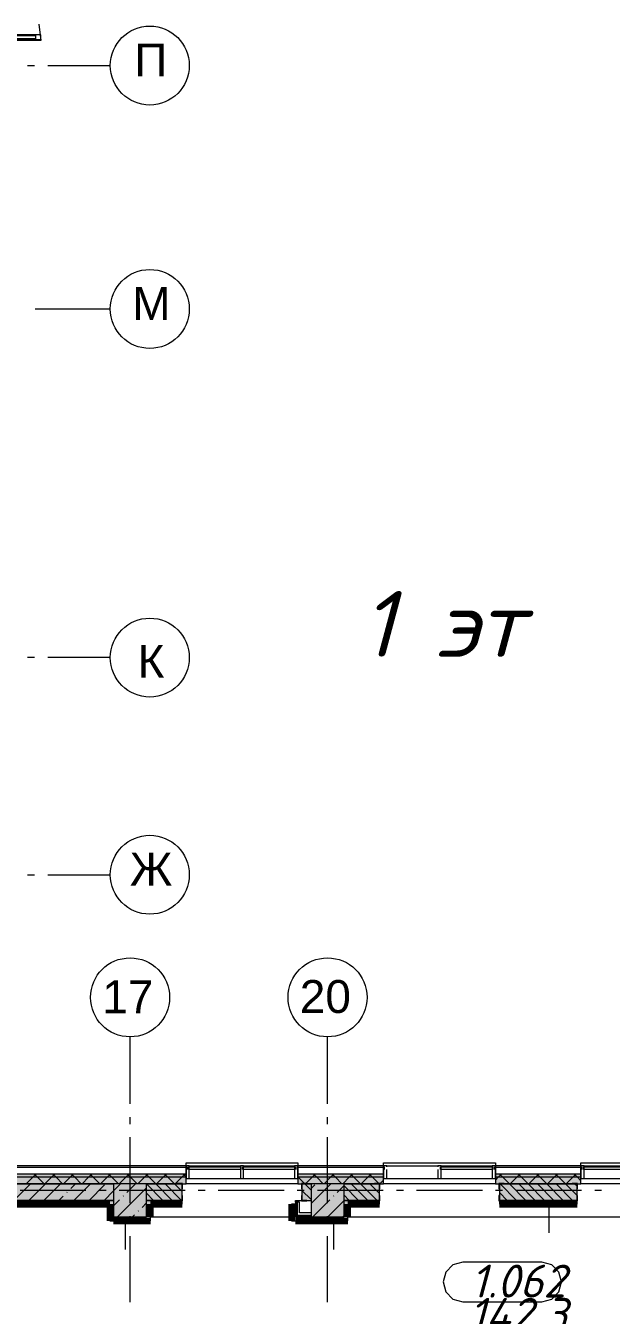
# Model space of a CAD drawing. Header units: millimetres. Extents: x -537608 to 253996, y -217170 to 186033.
# Drawn here: x -341310 to -332417, y -202596 to -182995 of the extents above; entities that cross this region are included whole.
import ezdxf

# ---------------------------------------------------------------- set-up
doc = ezdxf.new("R2010")
doc.units = ezdxf.units.MM
doc.layers.add('16) Лак 1.6м', color=160, linetype='Continuous', lineweight=90)
doc.layers.add('PDF _Геометрия', color=7, linetype='Continuous')
doc.layers.add('PDF _Текст', color=7, linetype='Continuous')
doc.layers.add('PDF _Сплошная заливка', color=7, linetype='Continuous', true_color=0xffffff)
doc.styles.add('PDF ArialMT', font='arial.ttf')
doc.styles.add('PDF ISOCPEUR Italic', font='isocpeui.ttf')

msp = doc.modelspace()

# ---------------------------------------------------------------- hatches: boundary and pattern name
at = {"layer": 'PDF _Сплошная заливка', "transparency": 33554559}
h = msp.add_hatch(color=256, dxfattribs=at)
h.paths.add_polyline_path([(-291758.8451, -200599.6527), (-291276.1742, -200599.6527), (-291276.1742, -200499.6523), (-297870.1772, -200499.6523), (-297870.1772, -200599.6527), (-292602.1144, -200599.6527)], flags=0)
h.paths.add_polyline_path([(-300191.5361, -200599.6527), (-299570.1762, -200599.6527), (-299570.1762, -200499.6523), (-300870.1776, -200499.6523), (-300870.1776, -200599.6527)], flags=0)
h.paths.add_polyline_path([(-302570.1808, -200599.6527), (-302570.1808, -200499.6523), (-303870.178, -200499.6523), (-303870.178, -200599.6527), (-302721.3441, -200599.6527)], flags=0)
h.paths.add_polyline_path([(-312426.1838, -200599.6527), (-311570.1819, -200599.6527), (-311570.1819, -200499.6523), (-312870.1833, -200499.6523), (-312870.1833, -200599.6527), (-312840.5759, -200599.6527)], flags=0)
h.paths.add_polyline_path([(-315870.1837, -200599.6527), (-314570.1822, -200599.6527), (-314570.1822, -200499.6523), (-315870.1837, -200499.6523)], flags=0)
h.paths.add_polyline_path([(-318870.184, -200599.6527), (-317570.1826, -200599.6527), (-317570.1826, -200499.6523), (-318870.184, -200499.6523)], flags=0)
h.paths.add_polyline_path([(-321273.2691, -200599.6527), (-320570.1873, -200599.6527), (-320570.1873, -200499.6523), (-321870.8045, -200499.6523), (-321870.8045, -200599.6527), (-321694.9038, -200599.6527)], flags=0)
h.paths.add_polyline_path([(-328176.1889, -200599.6527), (-326570.188, -200599.6527), (-326570.188, -200499.6523), (-328176.1889, -200499.6523)], flags=0)
h.paths.add_polyline_path([(-323570.8034, -200599.6527), (-323570.8034, -200499.6523), (-324870.1891, -200499.6523), (-324870.1891, -200599.6527), (-323803.077, -200599.6527)], flags=0)
h.paths.add_polyline_path([(-330127.5969, -200599.6527), (-329876.1878, -200599.6527), (-329876.1878, -200499.6523), (-331176.1935, -200499.6523), (-331176.1935, -200599.6527), (-330476.1904, -200599.6527)], flags=0)
h.paths.add_polyline_path([(-333922.3131, -200599.6527), (-332876.1924, -200599.6527), (-332876.1924, -200499.6523), (-334176.1896, -200499.6523), (-334176.1896, -200599.6527)], flags=0)
h.paths.add_polyline_path([(-335876.1885, -200599.6527), (-335876.1885, -200499.6523), (-337176.1942, -200499.6523), (-337176.1942, -200599.6527), (-336452.1211, -200599.6527)], flags=0)
h.paths.add_polyline_path([(-338876.1932, -200599.6527), (-338876.1932, -200499.6523), (-342126.1903, -200499.6523), (-342126.1903, -200599.6527), (-338981.929, -200599.6527)], flags=0)
h = msp.add_hatch(color=256, dxfattribs=at)
h.paths.add_polyline_path([(-292602.1144, -200499.6523), (-291276.1742, -200499.6523), (-291276.1742, -200449.6521), (-297870.1772, -200449.6521), (-297870.1772, -200499.6523), (-295975.1895, -200499.6523)], flags=0)
h.paths.add_polyline_path([(-300191.5361, -200499.6523), (-299570.1762, -200499.6523), (-299570.1762, -200449.6521), (-300870.1776, -200449.6521), (-300870.1776, -200499.6523)], flags=0)
h.paths.add_polyline_path([(-302570.1808, -200499.6523), (-302570.1808, -200449.6521), (-303870.178, -200449.6521), (-303870.178, -200499.6523), (-302721.3441, -200499.6523)], flags=0)
h.paths.add_polyline_path([(-312418.9413, -200499.6523), (-311570.1819, -200499.6523), (-311570.1819, -200449.6521), (-312870.1833, -200449.6521), (-312870.1833, -200499.6523), (-312840.5759, -200499.6523)], flags=0)
h.paths.add_polyline_path([(-315370.3838, -200499.6523), (-314570.1822, -200499.6523), (-314570.1822, -200449.6521), (-315870.1837, -200449.6521), (-315870.1837, -200499.6523), (-315792.0185, -200499.6523)], flags=0)
h.paths.add_polyline_path([(-320570.1873, -200499.6523), (-320570.1873, -200449.6521), (-321870.8045, -200449.6521), (-321870.8045, -200499.6523), (-320851.6344, -200499.6523)], flags=0)
h.paths.add_polyline_path([(-317900.1918, -200499.6523), (-317570.1826, -200499.6523), (-317570.1826, -200449.6521), (-318870.184, -200449.6521), (-318870.184, -200499.6523), (-318743.4611, -200499.6523)], flags=0)
h.paths.add_polyline_path([(-324646.3463, -200499.6523), (-323570.8034, -200499.6523), (-323570.8034, -200449.6521), (-324870.1891, -200449.6521), (-324870.1891, -200499.6523)], flags=0)
h.paths.add_polyline_path([(-326570.188, -200499.6523), (-326570.188, -200449.6521), (-328176.1889, -200449.6521), (-328176.1889, -200499.6523), (-326754.5197, -200499.6523)], flags=0)
h.paths.add_polyline_path([(-331176.1935, -200499.6523), (-329876.1878, -200499.6523), (-329876.1878, -200449.6521), (-331176.1935, -200449.6521)], flags=0)
h.paths.add_polyline_path([(-332876.1924, -200499.6523), (-332876.1924, -200449.6521), (-334176.1896, -200449.6521), (-334176.1896, -200499.6523), (-333079.0438, -200499.6523)], flags=0)
h.paths.add_polyline_path([(-336452.1211, -200499.6523), (-335876.1885, -200499.6523), (-335876.1885, -200449.6521), (-337176.1942, -200449.6521), (-337176.1942, -200499.6523), (-336873.7558, -200499.6523)], flags=0)
h.paths.add_polyline_path([(-338876.1932, -200499.6523), (-338876.1932, -200449.6521), (-342076.1901, -200449.6521), (-342076.1901, -200499.6523), (-338981.929, -200499.6523)], flags=0)
h = msp.add_hatch(color=256, dxfattribs=at)
h.paths.add_polyline_path([(-339976.1894, -200849.6538), (-339976.1894, -200599.6527), (-345451.1964, -200599.6527), (-345451.1964, -200849.6538), (-341511.737, -200849.6538)], flags=0)
h.paths.add_polyline_path([(-347551.1971, -200849.6538), (-347551.1971, -200599.6527), (-356186.1991, -200599.6527), (-356186.1991, -200849.6538), (-349944.4302, -200849.6538)], flags=0)
for points in [[(-339476.1958, -201099.6528), (-339476.1958, -200599.6527), (-339976.1894, -200599.6527), (-339976.1894, -201099.6528), (-339825.1984, -201099.6528)], [(-336976.1933, -201099.6528), (-336476.1912, -201099.6528), (-336476.1912, -200599.6527), (-336976.1933, -200599.6527), (-336976.1933, -201054.9574)]]:
    msp.add_hatch(color=256, dxfattribs=at).paths.add_polyline_path(points)
h = msp.add_hatch(color=256, dxfattribs=at)
h.paths.add_polyline_path([(-296926.1754, -200849.6538), (-294426.1751, -200849.6538), (-294426.1751, -200599.6527), (-296926.1754, -200599.6527), (-296926.1754, -200829.3816)], flags=0)
h.paths.add_polyline_path([(-297666.1761, -200849.6538), (-297641.176, -200849.6538), (-297641.176, -200599.6527), (-297809.7308, -200599.6527), (-297809.7308, -200849.6538)], flags=0)
h.paths.add_polyline_path([(-300809.7312, -200849.6538), (-299629.7312, -200849.6538), (-299629.7312, -200599.6527), (-300809.7312, -200599.6527)], flags=0)
h.paths.add_polyline_path([(-297426.1777, -200849.6538), (-297426.1777, -200599.6527), (-297606.1776, -200599.6527), (-297606.1776, -200849.6538)], flags=0)
h.paths.add_polyline_path([(-302866.1777, -200849.6538), (-302629.7315, -200849.6538), (-302629.7315, -200599.6527), (-302926.1805, -200599.6527), (-302926.1805, -200849.6538)], flags=0)
h.paths.add_polyline_path([(-303641.1811, -200849.6538), (-303641.1811, -200599.6527), (-303810.1794, -200599.6527), (-303810.1794, -200849.6538), (-303666.1812, -200849.6538)], flags=0)
h.paths.add_polyline_path([(-303564.6134, -200849.6538), (-303426.1784, -200849.6538), (-303426.1784, -200599.6527), (-303606.1783, -200599.6527), (-303606.1783, -200849.6538)], flags=0)
h.paths.add_polyline_path([(-311746.7672, -200849.6538), (-311630.1804, -200849.6538), (-311630.1804, -200599.6527), (-311746.7672, -200599.6527), (-311746.7672, -200698.3356)], flags=0)
h.paths.add_polyline_path([(-311781.7656, -200849.6538), (-311781.7656, -200599.6527), (-311926.1815, -200599.6527), (-311926.1815, -200849.6538)], flags=0)
h.paths.add_polyline_path([(-315626.185, -200849.6538), (-315601.1849, -200849.6538), (-315601.1849, -200599.6527), (-315809.7373, -200599.6527), (-315809.7373, -200849.6538), (-315792.0185, -200849.6538)], flags=0)
h.paths.add_polyline_path([(-314866.1833, -200849.6538), (-314629.7373, -200849.6538), (-314629.7373, -200599.6527), (-314926.1819, -200599.6527), (-314926.1819, -200849.6538)], flags=0)
h.paths.add_polyline_path([(-312621.1812, -200849.6538), (-312621.1812, -200599.6527), (-312809.7369, -200599.6527), (-312809.7369, -200849.6538), (-312646.1813, -200849.6538)], flags=0)
h.paths.add_polyline_path([(-312586.1827, -200849.6538), (-312426.1838, -200849.6538), (-312426.1838, -200599.6527), (-312586.1827, -200599.6527)], flags=0)
h.paths.add_polyline_path([(-315426.1841, -200849.6538), (-315426.1841, -200599.6527), (-315566.1822, -200599.6527), (-315566.1822, -200849.6538)], flags=0)
h.paths.add_polyline_path([(-321641.1875, -200849.6538), (-321641.1875, -200599.6527), (-321810.3581, -200599.6527), (-321810.3581, -200849.6538), (-321666.1876, -200849.6538)], flags=0)
h.paths.add_polyline_path([(-320866.184, -200849.6538), (-320629.738, -200849.6538), (-320629.738, -200599.6527), (-320926.1869, -200599.6527), (-320926.1869, -200849.6538)], flags=0)
h.paths.add_polyline_path([(-321606.1848, -200849.6538), (-321426.1849, -200849.6538), (-321426.1849, -200599.6527), (-321606.1848, -200599.6527)], flags=0)
h.paths.add_polyline_path([(-317900.1918, -200849.6538), (-317629.7376, -200849.6538), (-317629.7376, -200599.6527), (-318809.7377, -200599.6527), (-318809.7377, -200849.6538), (-318743.4611, -200849.6538)], flags=0)
h.paths.add_polyline_path([(-323926.1873, -200849.6538), (-323630.3584, -200849.6538), (-323630.3584, -200599.6527), (-323926.1873, -200599.6527), (-323926.1873, -200829.0264)], flags=0)
h.paths.add_polyline_path([(-324809.7384, -200849.6538), (-324628.395, -200849.6538), (-324628.395, -200599.6527), (-324809.7384, -200599.6527), (-324809.7384, -200698.3356)], flags=0)
h.paths.add_polyline_path([(-324426.1895, -200849.6538), (-324426.1895, -200599.6527), (-324593.3966, -200599.6527), (-324593.3966, -200849.6538)], flags=0)
h.paths.add_polyline_path([(-328116.1903, -200849.6538), (-326629.743, -200849.6538), (-326629.743, -200599.6527), (-328116.1903, -200599.6527), (-328116.1903, -200698.3356)], flags=0)
h.paths.add_polyline_path([(-330127.5969, -200849.6538), (-329936.1906, -200849.6538), (-329936.1906, -200599.6527), (-330476.1904, -200599.6527), (-330476.1904, -200849.6538), (-330416.1876, -200849.6538)], flags=0)
h.paths.add_polyline_path([(-331116.1864, -200849.6538), (-330976.1883, -200849.6538), (-330976.1883, -200599.6527), (-331116.1864, -200599.6527), (-331116.1864, -200698.3356)], flags=0)
h.paths.add_polyline_path([(-332936.191, -200849.6538), (-332936.191, -200599.6527), (-334116.191, -200599.6527), (-334116.191, -200849.6538), (-333079.0438, -200849.6538)], flags=0)
h.paths.add_polyline_path([(-339416.1973, -200849.6538), (-338936.1917, -200849.6538), (-338936.1917, -200599.6527), (-339476.1958, -200599.6527), (-339476.1958, -200849.6538)], flags=0)
h.paths.add_polyline_path([(-335936.1956, -200849.6538), (-335936.1956, -200599.6527), (-336476.1912, -200599.6527), (-336476.1912, -200849.6538), (-336416.1926, -200849.6538)], flags=0)
h.paths.add_polyline_path([(-336976.1933, -200849.6538), (-336976.1933, -200599.6527), (-337116.1957, -200599.6527), (-337116.1957, -200849.6538)], flags=0)
at = {"layer": 'PDF _Сплошная заливка', "true_color": 0xff7d7d, "transparency": 33554559}
h = msp.add_hatch(color=11, dxfattribs=at)
h.paths.add_polyline_path([(-340036.1966, -200909.6524), (-339976.1894, -200909.6524), (-339976.1894, -200849.6538), (-345451.1964, -200849.6538), (-345451.1964, -200909.6524), (-341511.737, -200909.6524)], flags=0)
h.paths.add_polyline_path([(-349944.4302, -200909.6524), (-347551.1971, -200909.6524), (-347551.1971, -200849.6538), (-356186.1991, -200849.6538), (-356186.1991, -200909.6524), (-353317.5075, -200909.6524)], flags=0)
h.paths.add_polyline_path([(-361750.2006, -200909.6524), (-360176.2013, -200909.6524), (-360176.2013, -200849.6538), (-367666.2017, -200849.6538), (-367666.2017, -200909.6524), (-363436.7393, -200909.6524)], flags=0)
for points in [[(-339476.1958, -201099.6528), (-339416.1973, -201099.6528), (-339416.1973, -200849.6538), (-339476.1958, -200849.6538), (-339476.1958, -201054.9574)], [(-338936.1917, -200909.6524), (-338936.1917, -200849.6538), (-339416.1973, -200849.6538), (-339416.1973, -200909.6524), (-338981.929, -200909.6524)], [(-336452.1211, -201099.6528), (-336416.1926, -201099.6528), (-336416.1926, -200849.6538), (-336476.1912, -200849.6538), (-336476.1912, -201099.6528)], [(-339825.1984, -201159.6535), (-339416.1973, -201159.6535), (-339416.1973, -201099.6528), (-339976.1894, -201099.6528), (-339976.1894, -201159.6535)], [(-336976.1933, -201159.6535), (-336416.1926, -201159.6535), (-336416.1926, -201099.6528), (-337213.3973, -201099.6528), (-337213.3973, -201159.6535)]]:
    msp.add_hatch(color=11, dxfattribs=at).paths.add_polyline_path(points)
at = {"layer": 'PDF _Сплошная заливка', "true_color": 0x77b143, "transparency": 33554559}
msp.add_hatch(color=75, dxfattribs=at).paths.add_polyline_path([(-337213.3973, -201074.6527), (-337188.3972, -201074.6527), (-337188.3972, -200879.6531), (-337213.3973, -200879.6531), (-337213.3973, -201054.9574)])

# ---------------------------------------------------------------- linework, layer by layer
at = {"layer": '16) Лак 1.6м'}
for p, q in [((-345451.1964, -200909.6524), (-340036.1966, -200909.6524)), ((-340036.1966, -200909.6524), (-340036.1966, -201159.6535)), ((-339416.1973, -201099.6528), (-339416.1973, -200909.6524)), ((-339416.1973, -200909.6524), (-338936.1917, -200909.6524)), ((-337273.4045, -200909.6524), (-337273.4045, -201159.6535)), ((-336416.1926, -201099.6528), (-336416.1926, -200909.6524)), ((-336416.1926, -200909.6524), (-335936.1956, -200909.6524)), ((-334116.191, -200909.6524), (-332936.191, -200909.6524)), ((-339976.1894, -201159.6535), (-339416.1973, -201159.6535)), ((-337213.3973, -201159.6535), (-336416.1926, -201159.6535))]:
    msp.add_line(p, q, dxfattribs=at)
at = {"layer": 'PDF _Геометрия', "lineweight": 9}
for p, q in [((-341113.2423, -182969.5928), (-341080.1902, -183220.6467)), ((-341080.1902, -183130.6468), (-342050.191, -183130.6468)), ((-341080.1902, -183130.6468), (-342050.191, -183130.6468)), ((-342050.191, -183202.6459), (-341080.1902, -183202.6459)), ((-342050.191, -183202.6459), (-341080.1902, -183202.6459)), ((-341080.1902, -183220.6467), (-342050.191, -183220.6467)), ((-341160.194, -183148.6476), (-341970.1958, -183148.6476)), ((-341160.194, -183192.6475), (-341970.1958, -183192.6475)), ((-341160.194, -183202.6459), (-341160.194, -183130.6468)), ((-341080.1902, -183202.6459), (-341080.1902, -183130.6468)), ((-341080.1902, -183202.6459), (-341080.1902, -183130.6468)), ((-338876.1932, -200322.6536), (-341949.1916, -200322.6536)), ((-338826.1929, -200322.6536), (-338876.1932, -200322.6536)), ((-338876.1932, -200322.6536), (-338876.1932, -200339.6533)), ((-338876.1932, -200349.6516), (-338876.1932, -200322.6536)), ((-338826.1929, -200339.6533), (-338826.1929, -200322.6536)), ((-338826.1929, -200322.6536), (-338051.1895, -200322.6536)), ((-338001.1893, -200322.6536), (-338051.1895, -200322.6536)), ((-338051.1895, -200322.6536), (-338051.1895, -200339.6533)), ((-338001.1893, -200322.6536), (-337226.1944, -200322.6536)), ((-338001.1893, -200339.6533), (-338001.1893, -200322.6536)), ((-337176.1942, -200322.6536), (-337226.1944, -200322.6536)), ((-337226.1944, -200322.6536), (-337226.1944, -200339.6533)), ((-337176.1942, -200339.6533), (-337176.1942, -200322.6536)), ((-335876.1885, -200322.6536), (-337176.1942, -200322.6536)), ((-337176.1942, -200322.6536), (-337176.1942, -200349.6516)), ((-335826.1883, -200322.6536), (-335876.1885, -200322.6536)), ((-335876.1885, -200322.6536), (-335876.1885, -200339.6533)), ((-335876.1885, -200349.6516), (-335876.1885, -200322.6536)), ((-335826.1883, -200339.6533), (-335826.1883, -200322.6536)), ((-335826.1883, -200322.6536), (-335051.1934, -200322.6536)), ((-335001.1932, -200322.6536), (-335051.1934, -200322.6536)), ((-335051.1934, -200322.6536), (-335051.1934, -200339.6533)), ((-335001.1932, -200322.6536), (-334226.1898, -200322.6536)), ((-335001.1932, -200339.6533), (-335001.1932, -200322.6536)), ((-334176.1896, -200322.6536), (-334226.1898, -200322.6536)), ((-334226.1898, -200322.6536), (-334226.1898, -200339.6533)), ((-332876.1924, -200322.6536), (-334176.1896, -200322.6536)), ((-334176.1896, -200322.6536), (-334176.1896, -200349.6516)), ((-334176.1896, -200339.6533), (-334176.1896, -200322.6536)), ((-332876.1924, -200349.6516), (-332876.1924, -200322.6536)), ((-332826.1922, -200322.6536), (-332876.1924, -200322.6536)), ((-332876.1924, -200322.6536), (-332876.1924, -200339.6533)), ((-332826.1922, -200339.6533), (-332826.1922, -200322.6536)), ((-332826.1922, -200322.6536), (-331226.1937, -200322.6536)), ((-338876.1932, -200349.6516), (-341949.1916, -200349.6516)), ((-338876.1932, -200449.6521), (-341949.1916, -200449.6521)), ((-338876.1932, -200499.6523), (-341949.1916, -200499.6523)), ((-341304.485, -200599.6527), (-341204.4845, -200499.6523)), ((-341204.4845, -200499.6523), (-341154.4843, -200449.6521)), ((-341133.2648, -200499.6523), (-341183.265, -200449.6521)), ((-341033.2644, -200599.6527), (-341133.2648, -200499.6523)), ((-341021.647, -200599.6527), (-340921.6465, -200499.6523)), ((-340921.6465, -200499.6523), (-340871.6463, -200449.6521)), ((-340850.4268, -200499.6523), (-340900.427, -200449.6521)), ((-340750.4264, -200599.6527), (-340850.4268, -200499.6523)), ((-340738.8004, -200599.6527), (-340638.8, -200499.6523)), ((-340638.8, -200499.6523), (-340588.7998, -200449.6521)), ((-340567.5802, -200499.6523), (-340617.5805, -200449.6521)), ((-340467.5798, -200599.6527), (-340567.5802, -200499.6523)), ((-340455.9624, -200599.6527), (-340355.962, -200499.6523)), ((-340355.962, -200499.6523), (-340305.9618, -200449.6521)), ((-340284.7422, -200499.6523), (-340334.7425, -200449.6521)), ((-340184.7418, -200599.6527), (-340284.7422, -200499.6523)), ((-340173.1159, -200599.6527), (-340073.1154, -200499.6523)), ((-340073.1154, -200499.6523), (-340023.1152, -200449.6521)), ((-340001.8957, -200499.6523), (-340051.8959, -200449.6521)), ((-339901.8952, -200599.6527), (-340001.8957, -200499.6523)), ((-339890.2779, -200599.6527), (-339790.2774, -200499.6523)), ((-339790.2774, -200499.6523), (-339740.2772, -200449.6521)), ((-339719.0577, -200499.6523), (-339769.0493, -200449.6521)), ((-339619.0573, -200599.6527), (-339719.0577, -200499.6523)), ((-339607.4313, -200599.6527), (-339507.4309, -200499.6523)), ((-339507.4309, -200499.6523), (-339457.4306, -200449.6521)), ((-339436.2111, -200499.6523), (-339486.2113, -200449.6521)), ((-339336.2107, -200599.6527), (-339436.2111, -200499.6523)), ((-339324.5847, -200599.6527), (-339224.5843, -200499.6523)), ((-339224.5843, -200499.6523), (-339174.5927, -200449.6521)), ((-339153.3645, -200499.6523), (-339203.3648, -200449.6521)), ((-339053.3641, -200599.6527), (-339153.3645, -200499.6523)), ((-339041.7467, -200599.6527), (-338941.7463, -200499.6523)), ((-338941.7463, -200499.6523), (-338891.7461, -200449.6521)), ((-338876.1932, -200493.9857), (-338920.5268, -200449.6521)), ((-338876.1932, -200339.6533), (-338866.1948, -200339.6533)), ((-338876.1932, -200449.6521), (-338876.1932, -200349.6516)), ((-338866.1948, -200379.6531), (-338876.1932, -200379.6531)), ((-338876.1932, -200379.6531), (-338876.1932, -200519.6532)), ((-338876.1932, -200499.6523), (-338876.1932, -200449.6521)), ((-338876.1932, -200599.6527), (-338876.1932, -200499.6523)), ((-338866.1948, -200339.6533), (-338866.1948, -200379.6531)), ((-338836.1912, -200379.6531), (-338836.1912, -200339.6533)), ((-338836.1912, -200339.6533), (-338826.1929, -200339.6533)), ((-338826.1929, -200379.6531), (-338836.1912, -200379.6531)), ((-338826.1929, -200379.6531), (-338826.1929, -200339.6533)), ((-338826.1929, -200339.6533), (-338051.1895, -200339.6533)), ((-338826.1929, -200519.6532), (-338826.1929, -200379.6531)), ((-338051.1895, -200379.6531), (-338826.1929, -200379.6531)), ((-338051.1895, -200339.6533), (-338051.1895, -200379.6531)), ((-338051.1895, -200339.6533), (-338041.1911, -200339.6533)), ((-338041.1911, -200379.6531), (-338051.1895, -200379.6531)), ((-338051.1895, -200379.6531), (-338051.1895, -200519.6532)), ((-338041.1911, -200339.6533), (-338041.1911, -200379.6531)), ((-338011.1962, -200379.6531), (-338011.1962, -200339.6533)), ((-338011.1962, -200339.6533), (-338001.1893, -200339.6533)), ((-338001.1893, -200379.6531), (-338011.1962, -200379.6531)), ((-338001.1893, -200379.6531), (-338001.1893, -200339.6533)), ((-338001.1893, -200339.6533), (-337226.1944, -200339.6533)), ((-337226.1944, -200379.6531), (-338001.1893, -200379.6531)), ((-338001.1893, -200519.6532), (-338001.1893, -200379.6531)), ((-337226.1944, -200339.6533), (-337226.1944, -200379.6531)), ((-337226.1944, -200339.6533), (-337216.1961, -200339.6533)), ((-337216.1961, -200379.6531), (-337226.1944, -200379.6531)), ((-337226.1944, -200379.6531), (-337226.1944, -200519.6532)), ((-337216.1961, -200339.6533), (-337216.1961, -200379.6531)), ((-337186.1926, -200379.6531), (-337186.1926, -200339.6533)), ((-337186.1926, -200339.6533), (-337176.1942, -200339.6533)), ((-337176.1942, -200379.6531), (-337186.1926, -200379.6531)), ((-335876.1885, -200349.6516), (-337176.1942, -200349.6516)), ((-337176.1942, -200349.6516), (-337176.1942, -200449.6521)), ((-337176.1942, -200519.6532), (-337176.1942, -200379.6531)), ((-335876.1885, -200449.6521), (-337176.1942, -200449.6521)), ((-337176.1942, -200449.6521), (-337176.1942, -200499.6523)), ((-337173.4643, -200499.6523), (-337176.1942, -200496.9288)), ((-335876.1885, -200499.6523), (-337176.1942, -200499.6523)), ((-337176.1942, -200499.6523), (-337176.1942, -200599.6527)), ((-337073.4638, -200599.6527), (-337173.4643, -200499.6523)), ((-337061.8465, -200599.6527), (-336961.8461, -200499.6523)), ((-336961.8461, -200499.6523), (-336911.8459, -200449.6521)), ((-336890.6263, -200499.6523), (-336940.6266, -200449.6521)), ((-336790.6259, -200599.6527), (-336890.6263, -200499.6523)), ((-336778.9999, -200599.6527), (-336678.9994, -200499.6523)), ((-336678.9994, -200499.6523), (-336628.9992, -200449.6521)), ((-336607.7797, -200499.6523), (-336657.7799, -200449.6521)), ((-336507.7792, -200599.6527), (-336607.7797, -200499.6523)), ((-336496.162, -200599.6527), (-336396.1615, -200499.6523)), ((-336396.1615, -200499.6523), (-336346.1613, -200449.6521)), ((-336324.9418, -200499.6523), (-336374.942, -200449.6521)), ((-336224.9413, -200599.6527), (-336324.9418, -200499.6523)), ((-336213.3153, -200599.6527), (-336113.3149, -200499.6523)), ((-336113.3149, -200499.6523), (-336063.3147, -200449.6521)), ((-336042.0951, -200499.6523), (-336092.0954, -200449.6521)), ((-335942.0947, -200599.6527), (-336042.0951, -200499.6523)), ((-335876.1885, -200339.6533), (-335866.1901, -200339.6533)), ((-335876.1885, -200449.6521), (-335876.1885, -200349.6516)), ((-335866.1901, -200379.6531), (-335876.1885, -200379.6531)), ((-335876.1885, -200379.6531), (-335876.1885, -200519.6532)), ((-335876.1885, -200499.6523), (-335876.1885, -200449.6521)), ((-335876.1885, -200599.6527), (-335876.1885, -200499.6523)), ((-335866.1901, -200339.6533), (-335866.1901, -200379.6531)), ((-335826.1883, -200519.6532), (-335826.1883, -200379.6531)), ((-335051.1934, -200379.6531), (-335051.1934, -200519.6532)), ((-335011.1915, -200379.6531), (-335011.1915, -200339.6533)), ((-335011.1915, -200339.6533), (-335001.1932, -200339.6533)), ((-335001.1932, -200379.6531), (-335011.1915, -200379.6531)), ((-335001.1932, -200379.6531), (-335001.1932, -200339.6533)), ((-335001.1932, -200339.6533), (-334226.1898, -200339.6533)), ((-334226.1898, -200379.6531), (-335001.1932, -200379.6531)), ((-335001.1932, -200519.6532), (-335001.1932, -200379.6531)), ((-334226.1898, -200339.6533), (-334226.1898, -200379.6531)), ((-334226.1898, -200339.6533), (-334216.1914, -200339.6533)), ((-334216.1914, -200379.6531), (-334226.1898, -200379.6531)), ((-334226.1898, -200379.6531), (-334226.1898, -200519.6532)), ((-334216.1914, -200339.6533), (-334216.1914, -200379.6531)), ((-334186.1879, -200379.6531), (-334186.1879, -200339.6533)), ((-334186.1879, -200339.6533), (-334176.1896, -200339.6533)), ((-334176.1896, -200379.6531), (-334186.1879, -200379.6531)), ((-334176.1896, -200349.6516), (-334176.1896, -200449.6521)), ((-332876.1924, -200349.6516), (-334176.1896, -200349.6516)), ((-334176.1896, -200519.6532), (-334176.1896, -200379.6531)), ((-334176.1896, -200449.6521), (-334176.1896, -200499.6523)), ((-332876.1924, -200449.6521), (-334176.1896, -200449.6521)), ((-334176.1896, -200542.4272), (-334133.4147, -200499.6523)), ((-334176.1896, -200499.6523), (-334176.1896, -200599.6527)), ((-332876.1924, -200499.6523), (-334176.1896, -200499.6523)), ((-334133.4147, -200499.6523), (-334083.4144, -200449.6521)), ((-334062.1949, -200499.6523), (-334112.1951, -200449.6521)), ((-333962.1945, -200599.6527), (-334062.1949, -200499.6523)), ((-333950.5771, -200599.6527), (-333850.5767, -200499.6523)), ((-333850.5767, -200499.6523), (-333800.5765, -200449.6521)), ((-333779.357, -200499.6523), (-333829.3572, -200449.6521)), ((-333679.3565, -200599.6527), (-333779.357, -200499.6523)), ((-333667.7305, -200599.6527), (-333567.7301, -200499.6523)), ((-333567.7301, -200499.6523), (-333517.7299, -200449.6521)), ((-333496.5104, -200499.6523), (-333546.5106, -200449.6521)), ((-333396.5099, -200599.6527), (-333496.5104, -200499.6523)), ((-333384.8926, -200599.6527), (-333284.8921, -200499.6523)), ((-333284.8921, -200499.6523), (-333234.8919, -200449.6521)), ((-333213.6724, -200499.6523), (-333263.6726, -200449.6521)), ((-333113.672, -200599.6527), (-333213.6724, -200499.6523)), ((-333102.046, -200599.6527), (-333002.0455, -200499.6523)), ((-333002.0455, -200499.6523), (-332952.0453, -200449.6521)), ((-332930.8258, -200499.6523), (-332980.826, -200449.6521)), ((-332876.1924, -200554.2878), (-332930.8258, -200499.6523)), ((-332876.1924, -200339.6533), (-332866.1941, -200339.6533)), ((-332876.1924, -200449.6521), (-332876.1924, -200349.6516)), ((-332866.1941, -200379.6531), (-332876.1924, -200379.6531)), ((-332876.1924, -200379.6531), (-332876.1924, -200519.6532)), ((-332876.1924, -200499.6523), (-332876.1924, -200449.6521)), ((-332876.1924, -200599.6527), (-332876.1924, -200499.6523)), ((-332866.1941, -200339.6533), (-332866.1941, -200379.6531)), ((-332836.1905, -200379.6531), (-332836.1905, -200339.6533)), ((-332836.1905, -200339.6533), (-332826.1922, -200339.6533)), ((-332826.1922, -200379.6531), (-332836.1905, -200379.6531)), ((-332826.1922, -200379.6531), (-332826.1922, -200339.6533)), ((-332826.1922, -200339.6533), (-331226.1937, -200339.6533)), ((-332826.1922, -200519.6532), (-332826.1922, -200379.6531)), ((-331226.1937, -200379.6531), (-332826.1922, -200379.6531)), ((-339976.1894, -200599.6527), (-345451.1964, -200599.6527)), ((-341949.1916, -200599.6527), (-339976.1894, -200599.6527)), ((-341490.6467, -200849.6538), (-341240.6542, -200599.6527)), ((-341255.6043, -200842.7062), (-341012.5529, -200599.6527)), ((-341034.4528, -200849.6538), (-340784.4517, -200599.6527)), ((-340628.3366, -200671.6324), (-340556.3504, -200599.6527)), ((-340578.2589, -200849.6538), (-340328.2577, -200599.6527)), ((-340350.1576, -200849.6538), (-340115.1152, -200614.6071)), ((-340122.0564, -200849.6538), (-339976.1894, -200703.7869)), ((-339976.1894, -200703.7869), (-339872.0553, -200599.6527)), ((-339476.1958, -200599.6527), (-339976.1894, -200599.6527)), ((-339976.1894, -200599.6527), (-339976.1894, -201099.6528)), ((-339915.8636, -201099.6528), (-339476.1958, -200659.985)), ((-339772.9677, -200728.6556), (-339643.9626, -200599.6527)), ((-339476.1958, -201099.6528), (-339476.1958, -200599.6527)), ((-338936.1917, -200599.6527), (-339476.1958, -200599.6527)), ((-339476.1958, -200599.6527), (-338876.1932, -200599.6527)), ((-339227.6328, -200849.6538), (-339476.1958, -200601.0909)), ((-339086.2095, -200849.6538), (-339336.2107, -200599.6527)), ((-338944.7863, -200849.6538), (-339194.7874, -200599.6527)), ((-338936.1917, -200716.8273), (-339053.3641, -200599.6527)), ((-338936.1917, -200849.6538), (-338936.1917, -200599.6527)), ((-338876.1932, -200519.6532), (-338826.1929, -200519.6532)), ((-338826.1929, -200519.6532), (-338051.1895, -200519.6532)), ((-338051.1895, -200519.6532), (-338001.1893, -200519.6532)), ((-338001.1893, -200519.6532), (-337226.1944, -200519.6532)), ((-337226.1944, -200519.6532), (-337176.1942, -200519.6532)), ((-337176.1942, -200599.6527), (-336976.1933, -200599.6527)), ((-336976.1933, -200599.6527), (-337116.1957, -200599.6527)), ((-337116.1957, -200599.6527), (-337116.1957, -200849.6538)), ((-336976.1933, -200838.3508), (-337116.1957, -200698.3507)), ((-336976.1933, -200696.9276), (-337073.4638, -200599.6527)), ((-336976.1933, -200897.1674), (-336678.6808, -200599.6527)), ((-336476.1912, -200599.6527), (-336976.1933, -200599.6527)), ((-336976.1933, -200599.6527), (-336976.1933, -201099.6528)), ((-336976.1933, -200669.0683), (-336921.7322, -200614.6071)), ((-336579.5846, -200728.6556), (-336476.1912, -200625.2642)), ((-336476.1912, -201099.6528), (-336476.1912, -200599.6527)), ((-335936.1956, -200599.6527), (-336476.1912, -200599.6527)), ((-336476.1912, -200599.6527), (-335876.1885, -200599.6527)), ((-336257.7782, -200849.6538), (-336476.1912, -200631.2431)), ((-336116.3635, -200849.6538), (-336366.3646, -200599.6527)), ((-335974.9402, -200849.6538), (-336224.9413, -200599.6527)), ((-335936.1956, -200746.9794), (-336083.518, -200599.6527)), ((-335936.1956, -200605.5583), (-335942.0947, -200599.6527)), ((-335936.1956, -200849.6538), (-335936.1956, -200599.6527)), ((-335930.4774, -200599.6527), (-335876.1885, -200545.3703)), ((-335876.1885, -200519.6532), (-335826.1883, -200519.6532)), ((-335826.1883, -200519.6532), (-335051.1934, -200519.6532)), ((-335051.1934, -200519.6532), (-335001.1932, -200519.6532)), ((-335001.1932, -200519.6532), (-334226.1898, -200519.6532)), ((-334226.1898, -200519.6532), (-334176.1896, -200519.6532)), ((-334176.1896, -200599.6527), (-332876.1924, -200599.6527)), ((-332936.191, -200599.6527), (-334116.191, -200599.6527)), ((-334116.191, -200599.6527), (-334116.191, -200849.6538)), ((-333853.6166, -200849.6538), (-334103.6177, -200599.6527)), ((-333712.1934, -200849.6538), (-333962.1945, -200599.6527)), ((-333570.7787, -200849.6538), (-333820.7798, -200599.6527)), ((-333429.3554, -200849.6538), (-333679.3565, -200599.6527)), ((-333287.9321, -200849.6538), (-333537.9332, -200599.6527)), ((-333146.5088, -200849.6538), (-333396.5099, -200599.6527)), ((-333005.0941, -200849.6538), (-333255.0866, -200599.6527)), ((-332936.191, -200777.1316), (-333113.672, -200599.6527)), ((-332936.191, -200635.7082), (-332972.2486, -200599.6527)), ((-332936.191, -200849.6538), (-332936.191, -200599.6527)), ((-332876.1924, -200519.6532), (-332826.1922, -200519.6532)), ((-332826.1922, -200519.6532), (-331226.1937, -200519.6532)), ((-345451.1964, -200849.6538), (-339976.1894, -200849.6538)), ((-339976.1894, -200849.6538), (-345451.1964, -200849.6538)), ((-340806.3515, -200849.6538), (-340742.383, -200785.6809)), ((-340685.3555, -200728.6556), (-340680.6189, -200723.9148)), ((-339976.1894, -200931.8859), (-339887.014, -200842.7062)), ((-339829.9865, -200785.6809), (-339825.25, -200780.9401)), ((-339544.8664, -200956.7547), (-339476.1958, -200888.0819)), ((-339369.0562, -200849.6538), (-339476.1958, -200742.512)), ((-339416.1973, -200849.6538), (-339476.1958, -200849.6538)), ((-339476.1958, -200849.6538), (-339416.1973, -200849.6538)), ((-338936.1917, -200849.6538), (-339416.1973, -200849.6538)), ((-339416.1973, -200849.6538), (-338936.1917, -200849.6538)), ((-338936.1917, -200909.6524), (-338936.1917, -200849.6538)), ((-337213.3973, -200909.6524), (-337273.4045, -200909.6524)), ((-337188.3972, -200879.6531), (-337213.3973, -200879.6531)), ((-337213.3973, -200879.6531), (-337213.3973, -201039.6521)), ((-337213.3973, -201099.6528), (-337213.3973, -200909.6524)), ((-337153.3988, -200879.6531), (-337188.3972, -200879.6531)), ((-337188.3972, -200879.6531), (-337188.3972, -201039.6521)), ((-337153.3988, -201039.6521), (-337153.3988, -200879.6531)), ((-337106.3093, -200849.6538), (-337116.1957, -200839.7718)), ((-337116.1957, -200849.6538), (-336976.1933, -200849.6538)), ((-336950.5818, -201099.6528), (-336693.631, -200842.7062)), ((-336722.4805, -201099.6528), (-336476.1912, -200853.3634)), ((-336636.6121, -200785.6809), (-336631.867, -200780.9401)), ((-336399.2015, -200849.6538), (-336476.1912, -200772.6642)), ((-336416.1926, -200849.6538), (-336476.1912, -200849.6538)), ((-336476.1912, -200849.6538), (-336416.1926, -200849.6538)), ((-336416.1926, -200849.6538), (-335936.1956, -200849.6538)), ((-335936.1956, -200849.6538), (-336416.1926, -200849.6538)), ((-335936.1956, -200909.6524), (-335936.1956, -200849.6538)), ((-333995.04, -200849.6538), (-334116.191, -200728.5006)), ((-334116.191, -200849.6538), (-332936.191, -200849.6538)), ((-334116.191, -200849.6538), (-334116.191, -200909.6524)), ((-332936.191, -200849.6538), (-334116.191, -200849.6538)), ((-333366.5063, -200879.6531), (-333366.5063, -201345.8022)), ((-332936.191, -200909.6524), (-332936.191, -200849.6538)), ((-339976.1894, -201099.6528), (-339476.1958, -201099.6528)), ((-339687.7624, -201099.6528), (-339658.9127, -201070.8032)), ((-339601.8939, -201013.78), (-339597.1488, -201009.0371)), ((-339416.1973, -201159.6535), (-339416.1973, -201099.6528)), ((-337213.3973, -201039.6521), (-337213.3973, -201074.6527)), ((-337213.3973, -201074.6527), (-337213.3973, -201099.6528)), ((-337213.3973, -201099.6528), (-336976.1933, -201099.6528)), ((-336976.1933, -201099.6528), (-337213.3973, -201099.6528)), ((-337188.3972, -201039.6521), (-337188.3972, -201074.6527)), ((-337188.3972, -201074.6527), (-336976.1933, -201074.6527)), ((-336976.1933, -201039.6521), (-337153.3988, -201039.6521)), ((-336976.1933, -201099.6528), (-336476.1912, -201099.6528)), ((-336494.3793, -201099.6528), (-336476.1912, -201081.4625)), ((-336416.1926, -201159.6535), (-336416.1926, -201099.6528)), ((-340036.1966, -201159.6535), (-339976.1894, -201159.6535)), ((-339802.3426, -201129.6521), (-339802.3426, -201595.8034)), ((-337273.4045, -201159.6535), (-337213.3973, -201159.6535)), ((-336636.0437, -201129.6521), (-336636.0437, -201595.8034))]:
    msp.add_line(p, q, dxfattribs=at)
at = {"layer": 'PDF _Геометрия', "color": 253, "lineweight": 9, "true_color": 0xaaaaaa}
for p, q in [((-341282.3526, -183599.6464), (-341176.5219, -183599.6464)), ((-340976.521, -183599.6464), (-340026.1896, -183599.6464)), ((-341169.1072, -187299.6477), (-340026.1896, -187299.6477)), ((-341176.5219, -192599.6497), (-341282.3526, -192599.6497)), ((-340026.1896, -192599.6497), (-340976.521, -192599.6497)), ((-341282.3526, -195899.6513), (-341176.5219, -195899.6513)), ((-340976.521, -195899.6513), (-340026.1896, -195899.6513)), ((-339726.1969, -199384.9836), (-339726.1969, -198363.7231)), ((-336726.1923, -199384.9836), (-336726.1923, -198363.7231)), ((-339726.1969, -199690.8173), (-339726.1969, -199584.9845)), ((-336726.1923, -199690.8173), (-336726.1923, -199584.9845)), ((-339726.1969, -200890.8184), (-339726.1969, -199890.8182)), ((-336726.1923, -200890.8184), (-336726.1923, -199890.8182)), ((-338876.1932, -200322.6536), (-338876.1932, -200279.6526)), ((-338876.1932, -200279.6526), (-337176.1942, -200279.6526)), ((-337176.1942, -200279.6526), (-337176.1942, -200322.6536)), ((-335876.1885, -200322.6536), (-335876.1885, -200279.6526)), ((-335876.1885, -200279.6526), (-334176.1896, -200279.6526)), ((-334176.1896, -200279.6526), (-334176.1896, -200322.6536)), ((-332876.1924, -200322.6536), (-332876.1924, -200279.6526)), ((-332876.1924, -200279.6526), (-331176.1935, -200279.6526)), ((-338876.1932, -200377.653), (-338866.1948, -200377.653)), ((-338836.1912, -200377.653), (-338826.1929, -200377.653)), ((-338051.1895, -200377.653), (-338041.1911, -200377.653)), ((-338011.1962, -200377.653), (-338001.1893, -200377.653)), ((-337226.1944, -200377.653), (-337216.1961, -200377.653)), ((-337186.1926, -200377.653), (-337176.1942, -200377.653)), ((-335876.1885, -200377.653), (-335866.1901, -200377.653)), ((-335011.1915, -200377.653), (-335001.1932, -200377.653)), ((-334226.1898, -200377.653), (-334216.1914, -200377.653)), ((-334186.1879, -200377.653), (-334176.1896, -200377.653)), ((-332876.1924, -200377.653), (-332866.1941, -200377.653)), ((-332836.1905, -200377.653), (-332826.1922, -200377.653)), ((-340397.1265, -200699.6532), (-341397.1223, -200699.6532)), ((-340091.2864, -200699.6532), (-340197.1256, -200699.6532)), ((-338891.2897, -200699.6532), (-339891.2941, -200699.6532)), ((-338585.4581, -200699.6532), (-338691.2888, -200699.6532)), ((-337385.4528, -200699.6532), (-338385.4572, -200699.6532)), ((-337079.6213, -200699.6532), (-337185.4519, -200699.6532)), ((-335879.6246, -200699.6532), (-336879.6204, -200699.6532)), ((-335573.7845, -200699.6532), (-335679.6237, -200699.6532)), ((-334373.7877, -200699.6532), (-335373.7922, -200699.6532)), ((-334067.9562, -200699.6532), (-334173.7868, -200699.6532)), ((-332867.9509, -200699.6532), (-333867.9553, -200699.6532)), ((-332562.1194, -200699.6532), (-332667.9501, -200699.6532)), ((-339726.1969, -201196.652), (-339726.1969, -201090.8171)), ((-336726.1923, -201196.652), (-336726.1923, -201090.8171)), ((-339726.1969, -202396.653), (-339726.1969, -201396.6508)), ((-336726.1923, -202396.653), (-336726.1923, -201396.6508)), ((-334820.5947, -201830.7704), (-334930.3955, -201940.5775)), ((-334670.5941, -201790.5769), (-334820.5947, -201830.7704)), ((-333470.5888, -201790.5769), (-334670.5941, -201790.5769)), ((-333320.5881, -201830.7704), (-333470.5888, -201790.5769)), ((-333210.7788, -201940.5775), (-333320.5881, -201830.7704)), ((-334930.3955, -201940.5775), (-334970.5868, -202090.5782)), ((-333170.5874, -202090.5782), (-333210.7788, -201940.5775)), ((-334970.5868, -202090.5782), (-334930.3955, -202240.5789)), ((-334930.3955, -202240.5789), (-334820.5947, -202350.386)), ((-333320.5881, -202350.386), (-333210.7788, -202240.5789)), ((-333210.7788, -202240.5789), (-333170.5874, -202090.5782)), ((-334820.5947, -202350.386), (-334670.5941, -202390.5774)), ((-334670.5941, -202390.5774), (-333470.5888, -202390.5774)), ((-333470.5888, -202390.5774), (-333320.5881, -202350.386))]:
    msp.add_line(p, q, dxfattribs=at)
at = {"layer": 'PDF _Геометрия', "color": 253, "lineweight": 20, "true_color": 0xaaaaaa}
for p, q in [((-338930.1893, -200593.6525), (-339011.192, -200593.6525)), ((-339011.192, -200593.6525), (-339011.192, -200599.6527)), ((-339011.192, -200599.6527), (-338936.1917, -200599.6527)), ((-338936.1917, -200599.6527), (-338936.1917, -200674.6531)), ((-338936.1917, -200674.6531), (-338930.1893, -200674.6531)), ((-338930.1893, -200674.6531), (-338930.1893, -200593.6525)), ((-337041.1954, -200593.6525), (-337122.1895, -200593.6525)), ((-337122.1895, -200593.6525), (-337122.1895, -200674.6531)), ((-337122.1895, -200674.6531), (-337116.1957, -200674.6531)), ((-337116.1957, -200674.6531), (-337116.1957, -200599.6527)), ((-337116.1957, -200599.6527), (-337041.1954, -200599.6527)), ((-337041.1954, -200599.6527), (-337041.1954, -200593.6525)), ((-335930.1932, -200593.6525), (-336011.196, -200593.6525)), ((-336011.196, -200593.6525), (-336011.196, -200599.6527)), ((-336011.196, -200599.6527), (-335936.1956, -200599.6527)), ((-335936.1956, -200599.6527), (-335936.1956, -200674.6531)), ((-335936.1956, -200674.6531), (-335930.1932, -200674.6531)), ((-335930.1932, -200674.6531), (-335930.1932, -200593.6525)), ((-334041.1907, -200593.6525), (-334122.1935, -200593.6525)), ((-334122.1935, -200593.6525), (-334122.1935, -200674.6531)), ((-334122.1935, -200674.6531), (-334116.191, -200674.6531)), ((-334116.191, -200674.6531), (-334116.191, -200599.6527)), ((-334116.191, -200599.6527), (-334041.1907, -200599.6527)), ((-334041.1907, -200599.6527), (-334041.1907, -200593.6525)), ((-332930.1886, -200593.6525), (-333011.1913, -200593.6525)), ((-333011.1913, -200593.6525), (-333011.1913, -200599.6527)), ((-333011.1913, -200599.6527), (-332936.191, -200599.6527)), ((-332936.191, -200599.6527), (-332936.191, -200674.6531)), ((-332936.191, -200674.6531), (-332930.1886, -200674.6531)), ((-332930.1886, -200674.6531), (-332930.1886, -200593.6525)), ((-338936.1917, -200849.6538), (-339011.192, -200849.6538)), ((-339011.192, -200849.6538), (-339011.192, -200855.6519)), ((-339011.192, -200855.6519), (-338930.1893, -200855.6519)), ((-338936.1917, -200774.6535), (-338936.1917, -200849.6538)), ((-338930.1893, -200774.6535), (-338936.1917, -200774.6535)), ((-338930.1893, -200855.6519), (-338930.1893, -200774.6535)), ((-337116.1957, -200774.6535), (-337122.1895, -200774.6535)), ((-337122.1895, -200774.6535), (-337122.1895, -200855.6519)), ((-337122.1895, -200855.6519), (-337041.1954, -200855.6519)), ((-337116.1957, -200849.6538), (-337116.1957, -200774.6535)), ((-337041.1954, -200849.6538), (-337116.1957, -200849.6538)), ((-337041.1954, -200855.6519), (-337041.1954, -200849.6538)), ((-335936.1956, -200849.6538), (-336011.196, -200849.6538)), ((-336011.196, -200849.6538), (-336011.196, -200855.6519)), ((-336011.196, -200855.6519), (-335930.1932, -200855.6519)), ((-335936.1956, -200774.6535), (-335936.1956, -200849.6538)), ((-335930.1932, -200774.6535), (-335936.1956, -200774.6535)), ((-335930.1932, -200855.6519), (-335930.1932, -200774.6535)), ((-334116.191, -200774.6535), (-334122.1935, -200774.6535)), ((-334122.1935, -200774.6535), (-334122.1935, -200855.6519)), ((-334122.1935, -200855.6519), (-334041.1907, -200855.6519)), ((-334116.191, -200849.6538), (-334116.191, -200774.6535)), ((-334041.1907, -200849.6538), (-334116.191, -200849.6538)), ((-334041.1907, -200855.6519), (-334041.1907, -200849.6538)), ((-332936.191, -200849.6538), (-333011.1913, -200849.6538)), ((-333011.1913, -200849.6538), (-333011.1913, -200855.6519)), ((-333011.1913, -200855.6519), (-332930.1886, -200855.6519)), ((-332936.191, -200774.6535), (-332936.191, -200849.6538)), ((-332930.1886, -200774.6535), (-332936.191, -200774.6535)), ((-332930.1886, -200855.6519), (-332930.1886, -200774.6535))]:
    msp.add_line(p, q, dxfattribs=at)
at = {"layer": 'PDF _Геометрия', "color": 9, "lineweight": 9, "true_color": 0xc0c0c0}
for p, q in [((-337176.1942, -200599.6527), (-338876.1932, -200599.6527)), ((-334176.1896, -200599.6527), (-335876.1885, -200599.6527)), ((-331176.1935, -200599.6527), (-332876.1924, -200599.6527)), ((-337213.3973, -200879.6531), (-337213.3973, -200849.6538)), ((-337213.3973, -200849.6538), (-337122.1895, -200849.6538)), ((-339416.1973, -201099.6528), (-337273.4045, -201099.6528)), ((-336416.1926, -201099.6528), (-331276.1939, -201099.6528))]:
    msp.add_line(p, q, dxfattribs=at)
at = {"layer": 'PDF _Геометрия', "lineweight": 20}
for centre, radius in [((-339426.1928, -183599.6449), 600.0019), ((-339426.1928, -187299.6463), 600.0019), ((-339426.195, -192599.6485), 599.9994), ((-339426.1921, -195899.6494), 600.0024), ((-339726.1936, -197763.7227), 599.9993), ((-336726.1916, -197763.7216), 600.002)]:
    msp.add_circle(centre, radius, dxfattribs=at)
at = {"layer": 'PDF _Сплошная заливка', "color": 11, "lineweight": 35, "true_color": 0xff7d7d, "transparency": 33554559}
for points in [[(-339976.1894, -201159.6535), (-339976.1894, -200909.6524), (-340036.1966, -201159.6535), (-340036.1966, -200909.6524)], [(-337213.3973, -201159.6535), (-337213.3973, -200909.6524), (-337273.4045, -201159.6535), (-337273.4045, -200909.6524)], [(-336416.1926, -200909.6524), (-335936.1956, -200909.6524), (-336416.1926, -200849.6538), (-335936.1956, -200849.6538)], [(-334116.191, -200909.6524), (-332936.191, -200909.6524), (-334116.191, -200849.6538), (-332936.191, -200849.6538)]]:
    msp.add_solid(points, dxfattribs=at)
at = {"layer": 'PDF _Сплошная заливка', "color": 75, "lineweight": 35, "true_color": 0x77b143, "transparency": 33554559}
msp.add_solid([(-336976.1933, -201099.6528), (-336976.1933, -201074.6527), (-337213.3973, -201099.6528), (-337213.3973, -201074.6527)], dxfattribs=at)

# ---------------------------------------------------------------- texts
at = {"layer": 'PDF _Текст', "attachment_point": 4}
for s, insert, char_height, style in [('П', (-339663.5545, -183514.8561), 500, 'PDF ArialMT'), ('М', (-339693.2481, -187214.8568), 500, 'PDF ArialMT'), ('1 эт', (-336215.7424, -192086.8465), 1000, 'PDF ISOCPEUR Italic'), ('К', (-339611.8319, -192655.972), 500, 'PDF ArialMT'), ('Ж', (-339729.2541, -195814.8604), 500, 'PDF ArialMT'), ('17', (-340147.754, -197754.6468), 500, 'PDF ArialMT'), ('20', (-337147.7494, -197754.6468), 500, 'PDF ArialMT'), ('1.062', (-334551.9232, -202077.2902), 500, 'PDF ISOCPEUR Italic'), ('142,3', (-334577.9223, -202641.2394), 500, 'PDF ISOCPEUR Italic')]:
    msp.add_mtext(s, dxfattribs=dict(at, insert=insert, char_height=char_height, style=style))

doc.saveas('drawing.dxf')
